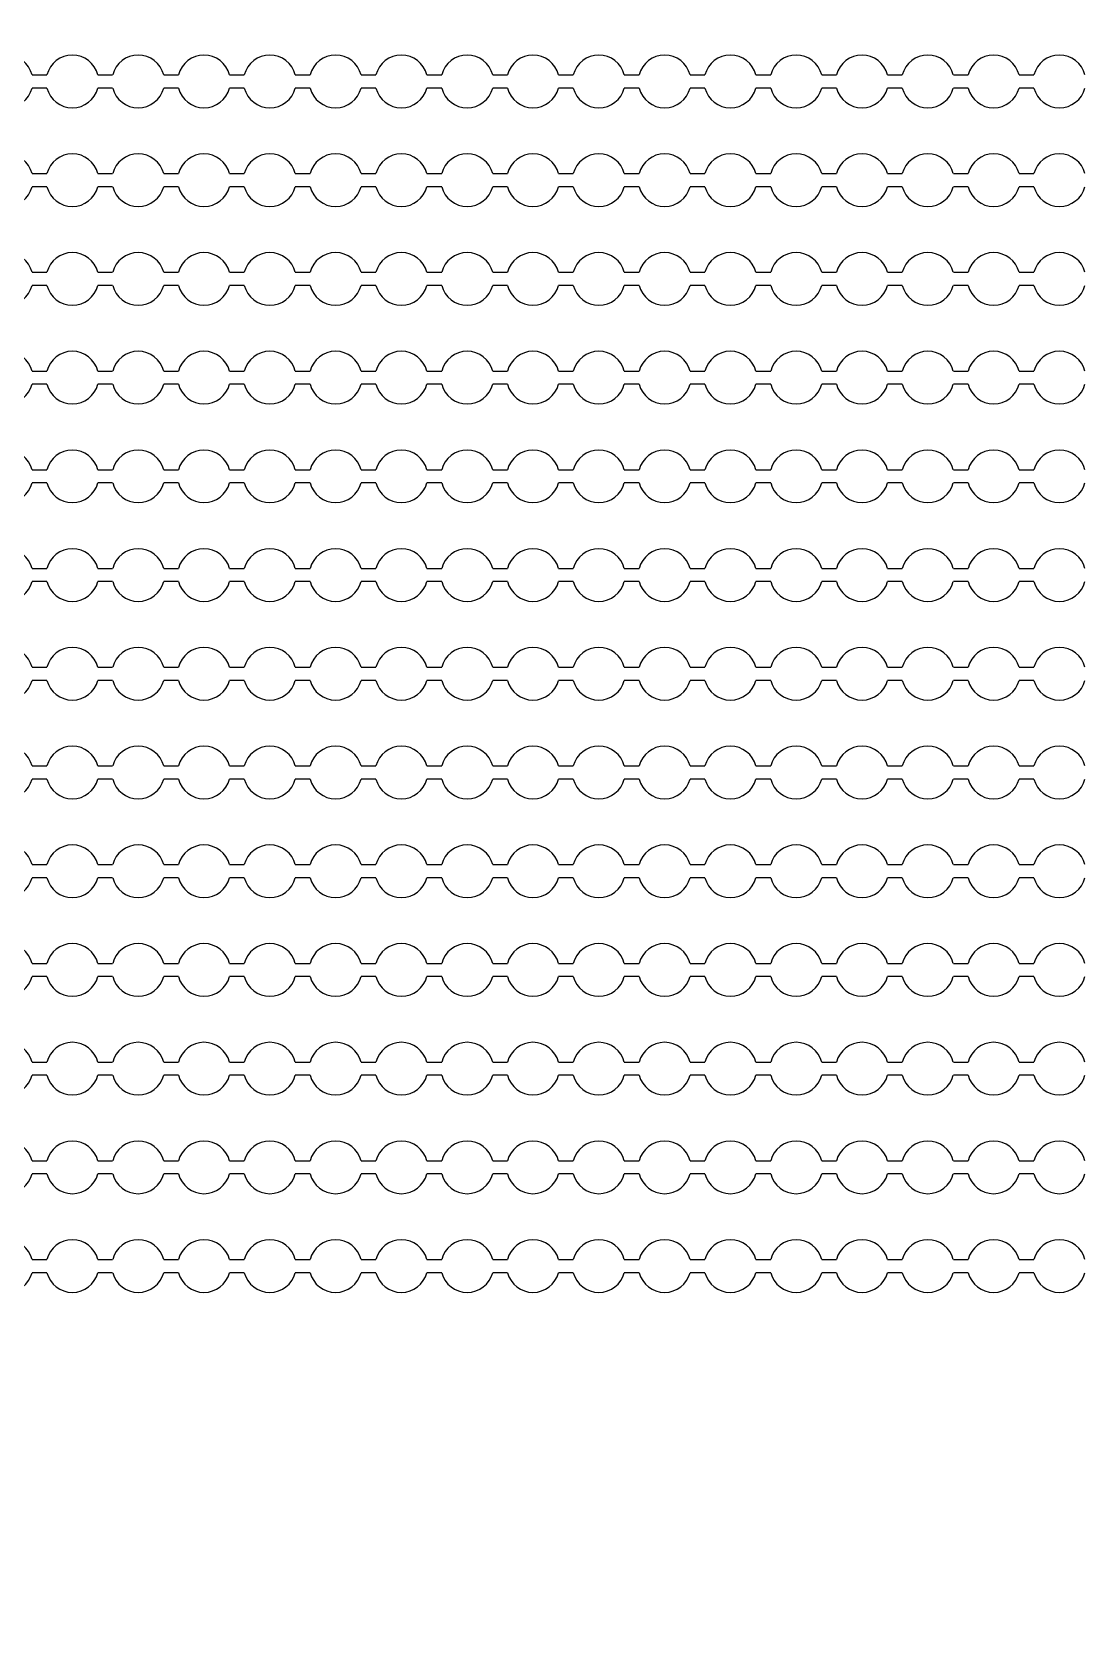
# Model space of a CAD drawing. Extents: x 4056 to 105656, y 4120 to 105720.
# Drawn here: x 58241 to 59041, y 69642 to 70862 of the extents above; entities that cross this region are included whole.
import ezdxf

# ---------------------------------------------------------------- set-up
doc = ezdxf.new("R2010")
doc.units = 13
doc.header["$MEASUREMENT"] = 0
doc.layers.add('Main Layer', color=7, linetype='Continuous', lineweight=0)

msp = doc.modelspace()

# ---------------------------------------------------------------- linework, layer by layer
for p, q in [((58240.9, 70829.2), (58252.1, 70829.2)), ((58290.9, 70829.2), (58302.1, 70829.2)), ((58340.9, 70829.2), (58352.1, 70829.2)), ((58390.9, 70829.2), (58402.1, 70829.2)), ((58440.9, 70829.2), (58452.1, 70829.2)), ((58490.9, 70829.2), (58502.1, 70829.2)), ((58540.9, 70829.2), (58552.1, 70829.2)), ((58590.9, 70829.2), (58602.1, 70829.2)), ((58640.9, 70829.2), (58652.1, 70829.2)), ((58690.9, 70829.2), (58702.1, 70829.2)), ((58740.9, 70829.2), (58752.1, 70829.2)), ((58790.9, 70829.2), (58802.1, 70829.2)), ((58840.9, 70829.2), (58852.1, 70829.2)), ((58890.9, 70829.2), (58902.1, 70829.2)), ((58940.9, 70829.2), (58952.1, 70829.2)), ((58990.9, 70829.2), (59002.1, 70829.2)), ((58252.1, 70819.2), (58240.9, 70819.2)), ((58302.1, 70819.2), (58290.9, 70819.2)), ((58352.1, 70819.2), (58340.9, 70819.2)), ((58402.1, 70819.2), (58390.9, 70819.2)), ((58452.1, 70819.2), (58440.9, 70819.2)), ((58502.1, 70819.2), (58490.9, 70819.2)), ((58552.1, 70819.2), (58540.9, 70819.2)), ((58602.1, 70819.2), (58590.9, 70819.2)), ((58652.1, 70819.2), (58640.9, 70819.2)), ((58702.1, 70819.2), (58690.9, 70819.2)), ((58752.1, 70819.2), (58740.9, 70819.2)), ((58802.1, 70819.2), (58790.9, 70819.2)), ((58852.1, 70819.2), (58840.9, 70819.2)), ((58902.1, 70819.2), (58890.9, 70819.2)), ((58952.1, 70819.2), (58940.9, 70819.2)), ((59002.1, 70819.2), (58990.9, 70819.2)), ((58240.9, 70754.2), (58252.1, 70754.2)), ((58290.9, 70754.2), (58302.1, 70754.2)), ((58340.9, 70754.2), (58352.1, 70754.2)), ((58390.9, 70754.2), (58402.1, 70754.2)), ((58440.9, 70754.2), (58452.1, 70754.2)), ((58490.9, 70754.2), (58502.1, 70754.2)), ((58540.9, 70754.2), (58552.1, 70754.2)), ((58590.9, 70754.2), (58602.1, 70754.2)), ((58640.9, 70754.2), (58652.1, 70754.2)), ((58690.9, 70754.2), (58702.1, 70754.2)), ((58740.9, 70754.2), (58752.1, 70754.2)), ((58790.9, 70754.2), (58802.1, 70754.2)), ((58840.9, 70754.2), (58852.1, 70754.2)), ((58890.9, 70754.2), (58902.1, 70754.2)), ((58940.9, 70754.2), (58952.1, 70754.2)), ((58990.9, 70754.2), (59002.1, 70754.2)), ((58252.1, 70744.2), (58240.9, 70744.2)), ((58302.1, 70744.2), (58290.9, 70744.2)), ((58352.1, 70744.2), (58340.9, 70744.2)), ((58402.1, 70744.2), (58390.9, 70744.2)), ((58452.1, 70744.2), (58440.9, 70744.2)), ((58502.1, 70744.2), (58490.9, 70744.2)), ((58552.1, 70744.2), (58540.9, 70744.2)), ((58602.1, 70744.2), (58590.9, 70744.2)), ((58652.1, 70744.2), (58640.9, 70744.2)), ((58702.1, 70744.2), (58690.9, 70744.2)), ((58752.1, 70744.2), (58740.9, 70744.2)), ((58802.1, 70744.2), (58790.9, 70744.2)), ((58852.1, 70744.2), (58840.9, 70744.2)), ((58902.1, 70744.2), (58890.9, 70744.2)), ((58952.1, 70744.2), (58940.9, 70744.2)), ((59002.1, 70744.2), (58990.9, 70744.2)), ((58240.9, 70679.2), (58252.1, 70679.2)), ((58290.9, 70679.2), (58302.1, 70679.2)), ((58340.9, 70679.2), (58352.1, 70679.2)), ((58390.9, 70679.2), (58402.1, 70679.2)), ((58440.9, 70679.2), (58452.1, 70679.2)), ((58490.9, 70679.2), (58502.1, 70679.2)), ((58540.9, 70679.2), (58552.1, 70679.2)), ((58590.9, 70679.2), (58602.1, 70679.2)), ((58640.9, 70679.2), (58652.1, 70679.2)), ((58690.9, 70679.2), (58702.1, 70679.2)), ((58740.9, 70679.2), (58752.1, 70679.2)), ((58790.9, 70679.2), (58802.1, 70679.2)), ((58840.9, 70679.2), (58852.1, 70679.2)), ((58890.9, 70679.2), (58902.1, 70679.2)), ((58940.9, 70679.2), (58952.1, 70679.2)), ((58990.9, 70679.2), (59002.1, 70679.2)), ((58252.1, 70669.2), (58240.9, 70669.2)), ((58302.1, 70669.2), (58290.9, 70669.2)), ((58352.1, 70669.2), (58340.9, 70669.2)), ((58402.1, 70669.2), (58390.9, 70669.2)), ((58452.1, 70669.2), (58440.9, 70669.2)), ((58502.1, 70669.2), (58490.9, 70669.2)), ((58552.1, 70669.2), (58540.9, 70669.2)), ((58602.1, 70669.2), (58590.9, 70669.2)), ((58652.1, 70669.2), (58640.9, 70669.2)), ((58702.1, 70669.2), (58690.9, 70669.2)), ((58752.1, 70669.2), (58740.9, 70669.2)), ((58802.1, 70669.2), (58790.9, 70669.2)), ((58852.1, 70669.2), (58840.9, 70669.2)), ((58902.1, 70669.2), (58890.9, 70669.2)), ((58952.1, 70669.2), (58940.9, 70669.2)), ((59002.1, 70669.2), (58990.9, 70669.2)), ((58240.9, 70604.2), (58252.1, 70604.2)), ((58252.1, 70594.2), (58240.9, 70594.2)), ((58290.9, 70604.2), (58302.1, 70604.2)), ((58302.1, 70594.2), (58290.9, 70594.2)), ((58340.9, 70604.2), (58352.1, 70604.2)), ((58352.1, 70594.2), (58340.9, 70594.2)), ((58390.9, 70604.2), (58402.1, 70604.2)), ((58402.1, 70594.2), (58390.9, 70594.2)), ((58440.9, 70604.2), (58452.1, 70604.2)), ((58452.1, 70594.2), (58440.9, 70594.2)), ((58490.9, 70604.2), (58502.1, 70604.2)), ((58502.1, 70594.2), (58490.9, 70594.2)), ((58540.9, 70604.2), (58552.1, 70604.2)), ((58552.1, 70594.2), (58540.9, 70594.2)), ((58590.9, 70604.2), (58602.1, 70604.2)), ((58602.1, 70594.2), (58590.9, 70594.2)), ((58640.9, 70604.2), (58652.1, 70604.2)), ((58652.1, 70594.2), (58640.9, 70594.2)), ((58690.9, 70604.2), (58702.1, 70604.2)), ((58702.1, 70594.2), (58690.9, 70594.2)), ((58740.9, 70604.2), (58752.1, 70604.2)), ((58752.1, 70594.2), (58740.9, 70594.2)), ((58790.9, 70604.2), (58802.1, 70604.2)), ((58802.1, 70594.2), (58790.9, 70594.2)), ((58840.9, 70604.2), (58852.1, 70604.2)), ((58852.1, 70594.2), (58840.9, 70594.2)), ((58890.9, 70604.2), (58902.1, 70604.2)), ((58902.1, 70594.2), (58890.9, 70594.2)), ((58940.9, 70604.2), (58952.1, 70604.2)), ((58952.1, 70594.2), (58940.9, 70594.2)), ((58990.9, 70604.2), (59002.1, 70604.2)), ((59002.1, 70594.2), (58990.9, 70594.2)), ((58240.9, 70529.2), (58252.1, 70529.2)), ((58290.9, 70529.2), (58302.1, 70529.2)), ((58340.9, 70529.2), (58352.1, 70529.2)), ((58390.9, 70529.2), (58402.1, 70529.2)), ((58440.9, 70529.2), (58452.1, 70529.2)), ((58490.9, 70529.2), (58502.1, 70529.2)), ((58540.9, 70529.2), (58552.1, 70529.2)), ((58590.9, 70529.2), (58602.1, 70529.2)), ((58640.9, 70529.2), (58652.1, 70529.2)), ((58690.9, 70529.2), (58702.1, 70529.2)), ((58740.9, 70529.2), (58752.1, 70529.2)), ((58790.9, 70529.2), (58802.1, 70529.2)), ((58840.9, 70529.2), (58852.1, 70529.2)), ((58890.9, 70529.2), (58902.1, 70529.2)), ((58940.9, 70529.2), (58952.1, 70529.2)), ((58990.9, 70529.2), (59002.1, 70529.2)), ((58252.1, 70519.2), (58240.9, 70519.2)), ((58302.1, 70519.2), (58290.9, 70519.2)), ((58352.1, 70519.2), (58340.9, 70519.2)), ((58402.1, 70519.2), (58390.9, 70519.2)), ((58452.1, 70519.2), (58440.9, 70519.2)), ((58502.1, 70519.2), (58490.9, 70519.2)), ((58552.1, 70519.2), (58540.9, 70519.2)), ((58602.1, 70519.2), (58590.9, 70519.2)), ((58652.1, 70519.2), (58640.9, 70519.2)), ((58702.1, 70519.2), (58690.9, 70519.2)), ((58752.1, 70519.2), (58740.9, 70519.2)), ((58802.1, 70519.2), (58790.9, 70519.2)), ((58852.1, 70519.2), (58840.9, 70519.2)), ((58902.1, 70519.2), (58890.9, 70519.2)), ((58952.1, 70519.2), (58940.9, 70519.2)), ((59002.1, 70519.2), (58990.9, 70519.2)), ((58240.9, 70454.2), (58252.1, 70454.2)), ((58290.9, 70454.2), (58302.1, 70454.2)), ((58340.9, 70454.2), (58352.1, 70454.2)), ((58390.9, 70454.2), (58402.1, 70454.2)), ((58440.9, 70454.2), (58452.1, 70454.2)), ((58490.9, 70454.2), (58502.1, 70454.2)), ((58540.9, 70454.2), (58552.1, 70454.2)), ((58590.9, 70454.2), (58602.1, 70454.2)), ((58640.9, 70454.2), (58652.1, 70454.2)), ((58690.9, 70454.2), (58702.1, 70454.2)), ((58740.9, 70454.2), (58752.1, 70454.2)), ((58790.9, 70454.2), (58802.1, 70454.2)), ((58840.9, 70454.2), (58852.1, 70454.2)), ((58890.9, 70454.2), (58902.1, 70454.2)), ((58940.9, 70454.2), (58952.1, 70454.2)), ((58990.9, 70454.2), (59002.1, 70454.2)), ((58252.1, 70444.2), (58240.9, 70444.2)), ((58302.1, 70444.2), (58290.9, 70444.2)), ((58352.1, 70444.2), (58340.9, 70444.2)), ((58402.1, 70444.2), (58390.9, 70444.2)), ((58452.1, 70444.2), (58440.9, 70444.2)), ((58502.1, 70444.2), (58490.9, 70444.2)), ((58552.1, 70444.2), (58540.9, 70444.2)), ((58602.1, 70444.2), (58590.9, 70444.2)), ((58652.1, 70444.2), (58640.9, 70444.2)), ((58702.1, 70444.2), (58690.9, 70444.2)), ((58752.1, 70444.2), (58740.9, 70444.2)), ((58802.1, 70444.2), (58790.9, 70444.2)), ((58852.1, 70444.2), (58840.9, 70444.2)), ((58902.1, 70444.2), (58890.9, 70444.2)), ((58952.1, 70444.2), (58940.9, 70444.2)), ((59002.1, 70444.2), (58990.9, 70444.2)), ((58240.9, 70379.2), (58252.1, 70379.2)), ((58290.9, 70379.2), (58302.1, 70379.2)), ((58340.9, 70379.2), (58352.1, 70379.2)), ((58390.9, 70379.2), (58402.1, 70379.2)), ((58440.9, 70379.2), (58452.1, 70379.2)), ((58490.9, 70379.2), (58502.1, 70379.2)), ((58540.9, 70379.2), (58552.1, 70379.2)), ((58590.9, 70379.2), (58602.1, 70379.2)), ((58640.9, 70379.2), (58652.1, 70379.2)), ((58690.9, 70379.2), (58702.1, 70379.2)), ((58740.9, 70379.2), (58752.1, 70379.2)), ((58790.9, 70379.2), (58802.1, 70379.2)), ((58840.9, 70379.2), (58852.1, 70379.2)), ((58890.9, 70379.2), (58902.1, 70379.2)), ((58940.9, 70379.2), (58952.1, 70379.2)), ((58990.9, 70379.2), (59002.1, 70379.2)), ((58252.1, 70369.2), (58240.9, 70369.2)), ((58302.1, 70369.2), (58290.9, 70369.2)), ((58352.1, 70369.2), (58340.9, 70369.2)), ((58402.1, 70369.2), (58390.9, 70369.2)), ((58452.1, 70369.2), (58440.9, 70369.2)), ((58502.1, 70369.2), (58490.9, 70369.2)), ((58552.1, 70369.2), (58540.9, 70369.2)), ((58602.1, 70369.2), (58590.9, 70369.2)), ((58652.1, 70369.2), (58640.9, 70369.2)), ((58702.1, 70369.2), (58690.9, 70369.2)), ((58752.1, 70369.2), (58740.9, 70369.2)), ((58802.1, 70369.2), (58790.9, 70369.2)), ((58852.1, 70369.2), (58840.9, 70369.2)), ((58902.1, 70369.2), (58890.9, 70369.2)), ((58952.1, 70369.2), (58940.9, 70369.2)), ((59002.1, 70369.2), (58990.9, 70369.2)), ((58240.9, 70304.2), (58252.1, 70304.2)), ((58290.9, 70304.2), (58302.1, 70304.2)), ((58340.9, 70304.2), (58352.1, 70304.2)), ((58390.9, 70304.2), (58402.1, 70304.2)), ((58440.9, 70304.2), (58452.1, 70304.2)), ((58490.9, 70304.2), (58502.1, 70304.2)), ((58540.9, 70304.2), (58552.1, 70304.2)), ((58590.9, 70304.2), (58602.1, 70304.2)), ((58640.9, 70304.2), (58652.1, 70304.2)), ((58690.9, 70304.2), (58702.1, 70304.2)), ((58740.9, 70304.2), (58752.1, 70304.2)), ((58790.9, 70304.2), (58802.1, 70304.2)), ((58840.9, 70304.2), (58852.1, 70304.2)), ((58890.9, 70304.2), (58902.1, 70304.2)), ((58940.9, 70304.2), (58952.1, 70304.2)), ((58990.9, 70304.2), (59002.1, 70304.2)), ((58252.1, 70294.2), (58240.9, 70294.2)), ((58302.1, 70294.2), (58290.9, 70294.2)), ((58352.1, 70294.2), (58340.9, 70294.2)), ((58402.1, 70294.2), (58390.9, 70294.2)), ((58452.1, 70294.2), (58440.9, 70294.2)), ((58502.1, 70294.2), (58490.9, 70294.2)), ((58552.1, 70294.2), (58540.9, 70294.2)), ((58602.1, 70294.2), (58590.9, 70294.2)), ((58652.1, 70294.2), (58640.9, 70294.2)), ((58702.1, 70294.2), (58690.9, 70294.2)), ((58752.1, 70294.2), (58740.9, 70294.2)), ((58802.1, 70294.2), (58790.9, 70294.2)), ((58852.1, 70294.2), (58840.9, 70294.2)), ((58902.1, 70294.2), (58890.9, 70294.2)), ((58952.1, 70294.2), (58940.9, 70294.2)), ((59002.1, 70294.2), (58990.9, 70294.2)), ((58240.9, 70229.2), (58252.1, 70229.2)), ((58290.9, 70229.2), (58302.1, 70229.2)), ((58340.9, 70229.2), (58352.1, 70229.2)), ((58390.9, 70229.2), (58402.1, 70229.2)), ((58440.9, 70229.2), (58452.1, 70229.2)), ((58490.9, 70229.2), (58502.1, 70229.2)), ((58540.9, 70229.2), (58552.1, 70229.2)), ((58590.9, 70229.2), (58602.1, 70229.2)), ((58640.9, 70229.2), (58652.1, 70229.2)), ((58690.9, 70229.2), (58702.1, 70229.2)), ((58740.9, 70229.2), (58752.1, 70229.2)), ((58790.9, 70229.2), (58802.1, 70229.2)), ((58840.9, 70229.2), (58852.1, 70229.2)), ((58890.9, 70229.2), (58902.1, 70229.2)), ((58940.9, 70229.2), (58952.1, 70229.2)), ((58990.9, 70229.2), (59002.1, 70229.2)), ((58252.1, 70219.2), (58240.9, 70219.2)), ((58302.1, 70219.2), (58290.9, 70219.2)), ((58352.1, 70219.2), (58340.9, 70219.2)), ((58402.1, 70219.2), (58390.9, 70219.2)), ((58452.1, 70219.2), (58440.9, 70219.2)), ((58502.1, 70219.2), (58490.9, 70219.2)), ((58552.1, 70219.2), (58540.9, 70219.2)), ((58602.1, 70219.2), (58590.9, 70219.2)), ((58652.1, 70219.2), (58640.9, 70219.2)), ((58702.1, 70219.2), (58690.9, 70219.2)), ((58752.1, 70219.2), (58740.9, 70219.2)), ((58802.1, 70219.2), (58790.9, 70219.2)), ((58852.1, 70219.2), (58840.9, 70219.2)), ((58902.1, 70219.2), (58890.9, 70219.2)), ((58952.1, 70219.2), (58940.9, 70219.2)), ((59002.1, 70219.2), (58990.9, 70219.2)), ((58240.9, 70154.2), (58252.1, 70154.2)), ((58252.1, 70144.2), (58240.9, 70144.2)), ((58290.9, 70154.2), (58302.1, 70154.2)), ((58302.1, 70144.2), (58290.9, 70144.2)), ((58340.9, 70154.2), (58352.1, 70154.2)), ((58352.1, 70144.2), (58340.9, 70144.2)), ((58390.9, 70154.2), (58402.1, 70154.2)), ((58402.1, 70144.2), (58390.9, 70144.2)), ((58440.9, 70154.2), (58452.1, 70154.2)), ((58452.1, 70144.2), (58440.9, 70144.2)), ((58490.9, 70154.2), (58502.1, 70154.2)), ((58502.1, 70144.2), (58490.9, 70144.2)), ((58540.9, 70154.2), (58552.1, 70154.2)), ((58552.1, 70144.2), (58540.9, 70144.2)), ((58590.9, 70154.2), (58602.1, 70154.2)), ((58602.1, 70144.2), (58590.9, 70144.2)), ((58640.9, 70154.2), (58652.1, 70154.2)), ((58652.1, 70144.2), (58640.9, 70144.2)), ((58690.9, 70154.2), (58702.1, 70154.2)), ((58702.1, 70144.2), (58690.9, 70144.2)), ((58740.9, 70154.2), (58752.1, 70154.2)), ((58752.1, 70144.2), (58740.9, 70144.2)), ((58790.9, 70154.2), (58802.1, 70154.2)), ((58802.1, 70144.2), (58790.9, 70144.2)), ((58840.9, 70154.2), (58852.1, 70154.2)), ((58852.1, 70144.2), (58840.9, 70144.2)), ((58890.9, 70154.2), (58902.1, 70154.2)), ((58902.1, 70144.2), (58890.9, 70144.2)), ((58940.9, 70154.2), (58952.1, 70154.2)), ((58952.1, 70144.2), (58940.9, 70144.2)), ((58990.9, 70154.2), (59002.1, 70154.2)), ((59002.1, 70144.2), (58990.9, 70144.2)), ((58240.9, 70079.2), (58252.1, 70079.2)), ((58252.1, 70069.2), (58240.9, 70069.2)), ((58290.9, 70079.2), (58302.1, 70079.2)), ((58302.1, 70069.2), (58290.9, 70069.2)), ((58340.9, 70079.2), (58352.1, 70079.2)), ((58352.1, 70069.2), (58340.9, 70069.2)), ((58390.9, 70079.2), (58402.1, 70079.2)), ((58402.1, 70069.2), (58390.9, 70069.2)), ((58440.9, 70079.2), (58452.1, 70079.2)), ((58452.1, 70069.2), (58440.9, 70069.2)), ((58490.9, 70079.2), (58502.1, 70079.2)), ((58502.1, 70069.2), (58490.9, 70069.2)), ((58540.9, 70079.2), (58552.1, 70079.2)), ((58552.1, 70069.2), (58540.9, 70069.2)), ((58590.9, 70079.2), (58602.1, 70079.2)), ((58602.1, 70069.2), (58590.9, 70069.2)), ((58640.9, 70079.2), (58652.1, 70079.2)), ((58652.1, 70069.2), (58640.9, 70069.2)), ((58690.9, 70079.2), (58702.1, 70079.2)), ((58702.1, 70069.2), (58690.9, 70069.2)), ((58740.9, 70079.2), (58752.1, 70079.2)), ((58752.1, 70069.2), (58740.9, 70069.2)), ((58790.9, 70079.2), (58802.1, 70079.2)), ((58802.1, 70069.2), (58790.9, 70069.2)), ((58840.9, 70079.2), (58852.1, 70079.2)), ((58852.1, 70069.2), (58840.9, 70069.2)), ((58890.9, 70079.2), (58902.1, 70079.2)), ((58902.1, 70069.2), (58890.9, 70069.2)), ((58940.9, 70079.2), (58952.1, 70079.2)), ((58952.1, 70069.2), (58940.9, 70069.2)), ((58990.9, 70079.2), (59002.1, 70079.2)), ((59002.1, 70069.2), (58990.9, 70069.2)), ((58240.9, 70004.2), (58252.1, 70004.2)), ((58290.9, 70004.2), (58302.1, 70004.2)), ((58340.9, 70004.2), (58352.1, 70004.2)), ((58390.9, 70004.2), (58402.1, 70004.2)), ((58440.9, 70004.2), (58452.1, 70004.2)), ((58490.9, 70004.2), (58502.1, 70004.2)), ((58540.9, 70004.2), (58552.1, 70004.2)), ((58590.9, 70004.2), (58602.1, 70004.2)), ((58640.9, 70004.2), (58652.1, 70004.2)), ((58690.9, 70004.2), (58702.1, 70004.2)), ((58740.9, 70004.2), (58752.1, 70004.2)), ((58790.9, 70004.2), (58802.1, 70004.2)), ((58840.9, 70004.2), (58852.1, 70004.2)), ((58890.9, 70004.2), (58902.1, 70004.2)), ((58940.9, 70004.2), (58952.1, 70004.2)), ((58990.9, 70004.2), (59002.1, 70004.2)), ((58252.1, 69994.2), (58240.9, 69994.2)), ((58302.1, 69994.2), (58290.9, 69994.2)), ((58352.1, 69994.2), (58340.9, 69994.2)), ((58402.1, 69994.2), (58390.9, 69994.2)), ((58452.1, 69994.2), (58440.9, 69994.2)), ((58502.1, 69994.2), (58490.9, 69994.2)), ((58552.1, 69994.2), (58540.9, 69994.2)), ((58602.1, 69994.2), (58590.9, 69994.2)), ((58652.1, 69994.2), (58640.9, 69994.2)), ((58702.1, 69994.2), (58690.9, 69994.2)), ((58752.1, 69994.2), (58740.9, 69994.2)), ((58802.1, 69994.2), (58790.9, 69994.2)), ((58852.1, 69994.2), (58840.9, 69994.2)), ((58902.1, 69994.2), (58890.9, 69994.2)), ((58952.1, 69994.2), (58940.9, 69994.2)), ((59002.1, 69994.2), (58990.9, 69994.2)), ((58240.9, 69929.2), (58252.1, 69929.2)), ((58290.9, 69929.2), (58302.1, 69929.2)), ((58340.9, 69929.2), (58352.1, 69929.2)), ((58390.9, 69929.2), (58402.1, 69929.2)), ((58440.9, 69929.2), (58452.1, 69929.2)), ((58490.9, 69929.2), (58502.1, 69929.2)), ((58540.9, 69929.2), (58552.1, 69929.2)), ((58590.9, 69929.2), (58602.1, 69929.2)), ((58640.9, 69929.2), (58652.1, 69929.2)), ((58690.9, 69929.2), (58702.1, 69929.2)), ((58740.9, 69929.2), (58752.1, 69929.2)), ((58790.9, 69929.2), (58802.1, 69929.2)), ((58840.9, 69929.2), (58852.1, 69929.2)), ((58890.9, 69929.2), (58902.1, 69929.2)), ((58940.9, 69929.2), (58952.1, 69929.2)), ((58990.9, 69929.2), (59002.1, 69929.2)), ((58252.1, 69919.2), (58240.9, 69919.2)), ((58302.1, 69919.2), (58290.9, 69919.2)), ((58352.1, 69919.2), (58340.9, 69919.2)), ((58402.1, 69919.2), (58390.9, 69919.2)), ((58452.1, 69919.2), (58440.9, 69919.2)), ((58502.1, 69919.2), (58490.9, 69919.2)), ((58552.1, 69919.2), (58540.9, 69919.2)), ((58602.1, 69919.2), (58590.9, 69919.2)), ((58652.1, 69919.2), (58640.9, 69919.2)), ((58702.1, 69919.2), (58690.9, 69919.2)), ((58752.1, 69919.2), (58740.9, 69919.2)), ((58802.1, 69919.2), (58790.9, 69919.2)), ((58852.1, 69919.2), (58840.9, 69919.2)), ((58902.1, 69919.2), (58890.9, 69919.2)), ((58952.1, 69919.2), (58940.9, 69919.2)), ((59002.1, 69919.2), (58990.9, 69919.2))]:
    msp.add_line(p, q)
at = {"lineweight": 0}
msp.add_circle((61011.6, 73976.1), 11000, dxfattribs=at)
for centre, start, end in [((58221.5, 70824.2), 14.4775, 165.5225), ((58271.5, 70824.2), 14.4775, 165.5225), ((58321.5, 70824.2), 14.4775, 165.5225), ((58371.5, 70824.2), 14.4775, 165.5225), ((58421.5, 70824.2), 14.4775, 165.5225), ((58471.5, 70824.2), 14.4775, 165.5225), ((58521.5, 70824.2), 14.4775, 165.5225), ((58571.5, 70824.2), 14.4775, 165.5225), ((58621.5, 70824.2), 14.4775, 165.5225), ((58671.5, 70824.2), 14.4775, 165.5225), ((58721.5, 70824.2), 14.4775, 165.5225), ((58771.5, 70824.2), 14.4775, 165.5225), ((58821.5, 70824.2), 14.4775, 165.5225), ((58871.5, 70824.2), 14.4775, 165.5225), ((58921.5, 70824.2), 14.4775, 165.5225), ((58971.5, 70824.2), 14.4775, 165.5225), ((59021.5, 70824.2), 14.4775, 165.5225), ((58221.5, 70824.2), 194.4775, 345.5225), ((58271.5, 70824.2), 194.4775, 345.5225), ((58321.5, 70824.2), 194.4775, 345.5225), ((58371.5, 70824.2), 194.4775, 345.5225), ((58421.5, 70824.2), 194.4775, 345.5225), ((58471.5, 70824.2), 194.4775, 345.5225), ((58521.5, 70824.2), 194.4775, 345.5225), ((58571.5, 70824.2), 194.4775, 345.5225), ((58621.5, 70824.2), 194.4775, 345.5225), ((58671.5, 70824.2), 194.4775, 345.5225), ((58721.5, 70824.2), 194.4775, 345.5225), ((58771.5, 70824.2), 194.4775, 345.5225), ((58821.5, 70824.2), 194.4775, 345.5225), ((58871.5, 70824.2), 194.4775, 345.5225), ((58921.5, 70824.2), 194.4775, 345.5225), ((58971.5, 70824.2), 194.4775, 345.5225), ((59021.5, 70824.2), 194.4775, 345.5225), ((58221.5, 70749.2), 14.4775, 165.5225), ((58271.5, 70749.2), 14.4775, 165.5225), ((58321.5, 70749.2), 14.4775, 165.5225), ((58371.5, 70749.2), 14.4775, 165.5225), ((58421.5, 70749.2), 14.4775, 165.5225), ((58471.5, 70749.2), 14.4775, 165.5225), ((58521.5, 70749.2), 14.4775, 165.5225), ((58571.5, 70749.2), 14.4775, 165.5225), ((58621.5, 70749.2), 14.4775, 165.5225), ((58671.5, 70749.2), 14.4775, 165.5225), ((58721.5, 70749.2), 14.4775, 165.5225), ((58771.5, 70749.2), 14.4775, 165.5225), ((58821.5, 70749.2), 14.4775, 165.5225), ((58871.5, 70749.2), 14.4775, 165.5225), ((58921.5, 70749.2), 14.4775, 165.5225), ((58971.5, 70749.2), 14.4775, 165.5225), ((59021.5, 70749.2), 14.4775, 165.5225), ((58221.5, 70749.2), 194.4775, 345.5225), ((58271.5, 70749.2), 194.4775, 345.5225), ((58321.5, 70749.2), 194.4775, 345.5225), ((58371.5, 70749.2), 194.4775, 345.5225), ((58421.5, 70749.2), 194.4775, 345.5225), ((58471.5, 70749.2), 194.4775, 345.5225), ((58521.5, 70749.2), 194.4775, 345.5225), ((58571.5, 70749.2), 194.4775, 345.5225), ((58621.5, 70749.2), 194.4775, 345.5225), ((58671.5, 70749.2), 194.4775, 345.5225), ((58721.5, 70749.2), 194.4775, 345.5225), ((58771.5, 70749.2), 194.4775, 345.5225), ((58821.5, 70749.2), 194.4775, 345.5225), ((58871.5, 70749.2), 194.4775, 345.5225), ((58921.5, 70749.2), 194.4775, 345.5225), ((58971.5, 70749.2), 194.4775, 345.5225), ((59021.5, 70749.2), 194.4775, 345.5225), ((58221.5, 70674.2), 14.4775, 165.5225), ((58271.5, 70674.2), 14.4775, 165.5225), ((58321.5, 70674.2), 14.4775, 165.5225), ((58371.5, 70674.2), 14.4775, 165.5225), ((58421.5, 70674.2), 14.4775, 165.5225), ((58471.5, 70674.2), 14.4775, 165.5225), ((58521.5, 70674.2), 14.4775, 165.5225), ((58571.5, 70674.2), 14.4775, 165.5225), ((58621.5, 70674.2), 14.4775, 165.5225), ((58671.5, 70674.2), 14.4775, 165.5225), ((58721.5, 70674.2), 14.4775, 165.5225), ((58771.5, 70674.2), 14.4775, 165.5225), ((58821.5, 70674.2), 14.4775, 165.5225), ((58871.5, 70674.2), 14.4775, 165.5225), ((58921.5, 70674.2), 14.4775, 165.5225), ((58971.5, 70674.2), 14.4775, 165.5225), ((59021.5, 70674.2), 14.4775, 165.5225), ((58221.5, 70674.2), 194.4775, 345.5225), ((58271.5, 70674.2), 194.4775, 345.5225), ((58321.5, 70674.2), 194.4775, 345.5225), ((58371.5, 70674.2), 194.4775, 345.5225), ((58421.5, 70674.2), 194.4775, 345.5225), ((58471.5, 70674.2), 194.4775, 345.5225), ((58521.5, 70674.2), 194.4775, 345.5225), ((58571.5, 70674.2), 194.4775, 345.5225), ((58621.5, 70674.2), 194.4775, 345.5225), ((58671.5, 70674.2), 194.4775, 345.5225), ((58721.5, 70674.2), 194.4775, 345.5225), ((58771.5, 70674.2), 194.4775, 345.5225), ((58821.5, 70674.2), 194.4775, 345.5225), ((58871.5, 70674.2), 194.4775, 345.5225), ((58921.5, 70674.2), 194.4775, 345.5225), ((58971.5, 70674.2), 194.4775, 345.5225), ((59021.5, 70674.2), 194.4775, 345.5225), ((58221.5, 70599.2), 14.4775, 165.5225), ((58271.5, 70599.2), 14.4775, 165.5225), ((58321.5, 70599.2), 14.4775, 165.5225), ((58371.5, 70599.2), 14.4775, 165.5225), ((58421.5, 70599.2), 14.4775, 165.5225), ((58471.5, 70599.2), 14.4775, 165.5225), ((58521.5, 70599.2), 14.4775, 165.5225), ((58571.5, 70599.2), 14.4775, 165.5225), ((58621.5, 70599.2), 14.4775, 165.5225), ((58671.5, 70599.2), 14.4775, 165.5225), ((58721.5, 70599.2), 14.4775, 165.5225), ((58771.5, 70599.2), 14.4775, 165.5225), ((58821.5, 70599.2), 14.4775, 165.5225), ((58871.5, 70599.2), 14.4775, 165.5225), ((58921.5, 70599.2), 14.4775, 165.5225), ((58971.5, 70599.2), 14.4775, 165.5225), ((59021.5, 70599.2), 14.4775, 165.5225), ((58221.5, 70599.2), 194.4775, 345.5225), ((58271.5, 70599.2), 194.4775, 345.5225), ((58321.5, 70599.2), 194.4775, 345.5225), ((58371.5, 70599.2), 194.4775, 345.5225), ((58421.5, 70599.2), 194.4775, 345.5225), ((58471.5, 70599.2), 194.4775, 345.5225), ((58521.5, 70599.2), 194.4775, 345.5225), ((58571.5, 70599.2), 194.4775, 345.5225), ((58621.5, 70599.2), 194.4775, 345.5225), ((58671.5, 70599.2), 194.4775, 345.5225), ((58721.5, 70599.2), 194.4775, 345.5225), ((58771.5, 70599.2), 194.4775, 345.5225), ((58821.5, 70599.2), 194.4775, 345.5225), ((58871.5, 70599.2), 194.4775, 345.5225), ((58921.5, 70599.2), 194.4775, 345.5225), ((58971.5, 70599.2), 194.4775, 345.5225), ((59021.5, 70599.2), 194.4775, 345.5225), ((58221.5, 70524.2), 14.4775, 165.5225), ((58271.5, 70524.2), 14.4775, 165.5225), ((58321.5, 70524.2), 14.4775, 165.5225), ((58371.5, 70524.2), 14.4775, 165.5225), ((58421.5, 70524.2), 14.4775, 165.5225), ((58471.5, 70524.2), 14.4775, 165.5225), ((58521.5, 70524.2), 14.4775, 165.5225), ((58571.5, 70524.2), 14.4775, 165.5225), ((58621.5, 70524.2), 14.4775, 165.5225), ((58671.5, 70524.2), 14.4775, 165.5225), ((58721.5, 70524.2), 14.4775, 165.5225), ((58771.5, 70524.2), 14.4775, 165.5225), ((58821.5, 70524.2), 14.4775, 165.5225), ((58871.5, 70524.2), 14.4775, 165.5225), ((58921.5, 70524.2), 14.4775, 165.5225), ((58971.5, 70524.2), 14.4775, 165.5225), ((59021.5, 70524.2), 14.4775, 165.5225), ((58221.5, 70524.2), 194.4775, 345.5225), ((58271.5, 70524.2), 194.4775, 345.5225), ((58321.5, 70524.2), 194.4775, 345.5225), ((58371.5, 70524.2), 194.4775, 345.5225), ((58421.5, 70524.2), 194.4775, 345.5225), ((58471.5, 70524.2), 194.4775, 345.5225), ((58521.5, 70524.2), 194.4775, 345.5225), ((58571.5, 70524.2), 194.4775, 345.5225), ((58621.5, 70524.2), 194.4775, 345.5225), ((58671.5, 70524.2), 194.4775, 345.5225), ((58721.5, 70524.2), 194.4775, 345.5225), ((58771.5, 70524.2), 194.4775, 345.5225), ((58821.5, 70524.2), 194.4775, 345.5225), ((58871.5, 70524.2), 194.4775, 345.5225), ((58921.5, 70524.2), 194.4775, 345.5225), ((58971.5, 70524.2), 194.4775, 345.5225), ((59021.5, 70524.2), 194.4775, 345.5225), ((58221.5, 70449.2), 14.4775, 165.5225), ((58271.5, 70449.2), 14.4775, 165.5225), ((58321.5, 70449.2), 14.4775, 165.5225), ((58371.5, 70449.2), 14.4775, 165.5225), ((58421.5, 70449.2), 14.4775, 165.5225), ((58471.5, 70449.2), 14.4775, 165.5225), ((58521.5, 70449.2), 14.4775, 165.5225), ((58571.5, 70449.2), 14.4775, 165.5225), ((58621.5, 70449.2), 14.4775, 165.5225), ((58671.5, 70449.2), 14.4775, 165.5225), ((58721.5, 70449.2), 14.4775, 165.5225), ((58771.5, 70449.2), 14.4775, 165.5225), ((58821.5, 70449.2), 14.4775, 165.5225), ((58871.5, 70449.2), 14.4775, 165.5225), ((58921.5, 70449.2), 14.4775, 165.5225), ((58971.5, 70449.2), 14.4775, 165.5225), ((59021.5, 70449.2), 14.4775, 165.5225), ((58221.5, 70449.2), 194.4775, 345.5225), ((58271.5, 70449.2), 194.4775, 345.5225), ((58321.5, 70449.2), 194.4775, 345.5225), ((58371.5, 70449.2), 194.4775, 345.5225), ((58421.5, 70449.2), 194.4775, 345.5225), ((58471.5, 70449.2), 194.4775, 345.5225), ((58521.5, 70449.2), 194.4775, 345.5225), ((58571.5, 70449.2), 194.4775, 345.5225), ((58621.5, 70449.2), 194.4775, 345.5225), ((58671.5, 70449.2), 194.4775, 345.5225), ((58721.5, 70449.2), 194.4775, 345.5225), ((58771.5, 70449.2), 194.4775, 345.5225), ((58821.5, 70449.2), 194.4775, 345.5225), ((58871.5, 70449.2), 194.4775, 345.5225), ((58921.5, 70449.2), 194.4775, 345.5225), ((58971.5, 70449.2), 194.4775, 345.5225), ((59021.5, 70449.2), 194.4775, 345.5225), ((58221.5, 70374.2), 14.4775, 165.5225), ((58271.5, 70374.2), 14.4775, 165.5225), ((58321.5, 70374.2), 14.4775, 165.5225), ((58371.5, 70374.2), 14.4775, 165.5225), ((58421.5, 70374.2), 14.4775, 165.5225), ((58471.5, 70374.2), 14.4775, 165.5225), ((58521.5, 70374.2), 14.4775, 165.5225), ((58571.5, 70374.2), 14.4775, 165.5225), ((58621.5, 70374.2), 14.4775, 165.5225), ((58671.5, 70374.2), 14.4775, 165.5225), ((58721.5, 70374.2), 14.4775, 165.5225), ((58771.5, 70374.2), 14.4775, 165.5225), ((58821.5, 70374.2), 14.4775, 165.5225), ((58871.5, 70374.2), 14.4775, 165.5225), ((58921.5, 70374.2), 14.4775, 165.5225), ((58971.5, 70374.2), 14.4775, 165.5225), ((59021.5, 70374.2), 14.4775, 165.5225), ((58221.5, 70374.2), 194.4775, 345.5225), ((58271.5, 70374.2), 194.4775, 345.5225), ((58321.5, 70374.2), 194.4775, 345.5225), ((58371.5, 70374.2), 194.4775, 345.5225), ((58421.5, 70374.2), 194.4775, 345.5225), ((58471.5, 70374.2), 194.4775, 345.5225), ((58521.5, 70374.2), 194.4775, 345.5225), ((58571.5, 70374.2), 194.4775, 345.5225), ((58621.5, 70374.2), 194.4775, 345.5225), ((58671.5, 70374.2), 194.4775, 345.5225), ((58721.5, 70374.2), 194.4775, 345.5225), ((58771.5, 70374.2), 194.4775, 345.5225), ((58821.5, 70374.2), 194.4775, 345.5225), ((58871.5, 70374.2), 194.4775, 345.5225), ((58921.5, 70374.2), 194.4775, 345.5225), ((58971.5, 70374.2), 194.4775, 345.5225), ((59021.5, 70374.2), 194.4775, 345.5225), ((58221.5, 70299.2), 14.4775, 165.5225), ((58271.5, 70299.2), 14.4775, 165.5225), ((58321.5, 70299.2), 14.4775, 165.5225), ((58371.5, 70299.2), 14.4775, 165.5225), ((58421.5, 70299.2), 14.4775, 165.5225), ((58471.5, 70299.2), 14.4775, 165.5225), ((58521.5, 70299.2), 14.4775, 165.5225), ((58571.5, 70299.2), 14.4775, 165.5225), ((58621.5, 70299.2), 14.4775, 165.5225), ((58671.5, 70299.2), 14.4775, 165.5225), ((58721.5, 70299.2), 14.4775, 165.5225), ((58771.5, 70299.2), 14.4775, 165.5225), ((58821.5, 70299.2), 14.4775, 165.5225), ((58871.5, 70299.2), 14.4775, 165.5225), ((58921.5, 70299.2), 14.4775, 165.5225), ((58971.5, 70299.2), 14.4775, 165.5225), ((59021.5, 70299.2), 14.4775, 165.5225), ((58221.5, 70299.2), 194.4775, 345.5225), ((58271.5, 70299.2), 194.4775, 345.5225), ((58321.5, 70299.2), 194.4775, 345.5225), ((58371.5, 70299.2), 194.4775, 345.5225), ((58421.5, 70299.2), 194.4775, 345.5225), ((58471.5, 70299.2), 194.4775, 345.5225), ((58521.5, 70299.2), 194.4775, 345.5225), ((58571.5, 70299.2), 194.4775, 345.5225), ((58621.5, 70299.2), 194.4775, 345.5225), ((58671.5, 70299.2), 194.4775, 345.5225), ((58721.5, 70299.2), 194.4775, 345.5225), ((58771.5, 70299.2), 194.4775, 345.5225), ((58821.5, 70299.2), 194.4775, 345.5225), ((58871.5, 70299.2), 194.4775, 345.5225), ((58921.5, 70299.2), 194.4775, 345.5225), ((58971.5, 70299.2), 194.4775, 345.5225), ((59021.5, 70299.2), 194.4775, 345.5225), ((58221.5, 70224.2), 14.4775, 165.5225), ((58271.5, 70224.2), 14.4775, 165.5225), ((58321.5, 70224.2), 14.4775, 165.5225), ((58371.5, 70224.2), 14.4775, 165.5225), ((58421.5, 70224.2), 14.4775, 165.5225), ((58471.5, 70224.2), 14.4775, 165.5225), ((58521.5, 70224.2), 14.4775, 165.5225), ((58571.5, 70224.2), 14.4775, 165.5225), ((58621.5, 70224.2), 14.4775, 165.5225), ((58671.5, 70224.2), 14.4775, 165.5225), ((58721.5, 70224.2), 14.4775, 165.5225), ((58771.5, 70224.2), 14.4775, 165.5225), ((58821.5, 70224.2), 14.4775, 165.5225), ((58871.5, 70224.2), 14.4775, 165.5225), ((58921.5, 70224.2), 14.4775, 165.5225), ((58971.5, 70224.2), 14.4775, 165.5225), ((59021.5, 70224.2), 14.4775, 165.5225), ((58221.5, 70224.2), 194.4775, 345.5225), ((58271.5, 70224.2), 194.4775, 345.5225), ((58321.5, 70224.2), 194.4775, 345.5225), ((58371.5, 70224.2), 194.4775, 345.5225), ((58421.5, 70224.2), 194.4775, 345.5225), ((58471.5, 70224.2), 194.4775, 345.5225), ((58521.5, 70224.2), 194.4775, 345.5225), ((58571.5, 70224.2), 194.4775, 345.5225), ((58621.5, 70224.2), 194.4775, 345.5225), ((58671.5, 70224.2), 194.4775, 345.5225), ((58721.5, 70224.2), 194.4775, 345.5225), ((58771.5, 70224.2), 194.4775, 345.5225), ((58821.5, 70224.2), 194.4775, 345.5225), ((58871.5, 70224.2), 194.4775, 345.5225), ((58921.5, 70224.2), 194.4775, 345.5225), ((58971.5, 70224.2), 194.4775, 345.5225), ((59021.5, 70224.2), 194.4775, 345.5225), ((58221.5, 70149.2), 14.4775, 165.5225), ((58271.5, 70149.2), 14.4775, 165.5225), ((58321.5, 70149.2), 14.4775, 165.5225), ((58371.5, 70149.2), 14.4775, 165.5225), ((58421.5, 70149.2), 14.4775, 165.5225), ((58471.5, 70149.2), 14.4775, 165.5225), ((58521.5, 70149.2), 14.4775, 165.5225), ((58571.5, 70149.2), 14.4775, 165.5225), ((58621.5, 70149.2), 14.4775, 165.5225), ((58671.5, 70149.2), 14.4775, 165.5225), ((58721.5, 70149.2), 14.4775, 165.5225), ((58771.5, 70149.2), 14.4775, 165.5225), ((58821.5, 70149.2), 14.4775, 165.5225), ((58871.5, 70149.2), 14.4775, 165.5225), ((58921.5, 70149.2), 14.4775, 165.5225), ((58971.5, 70149.2), 14.4775, 165.5225), ((59021.5, 70149.2), 14.4775, 165.5225), ((58221.5, 70149.2), 194.4775, 345.5225), ((58271.5, 70149.2), 194.4775, 345.5225), ((58321.5, 70149.2), 194.4775, 345.5225), ((58371.5, 70149.2), 194.4775, 345.5225), ((58421.5, 70149.2), 194.4775, 345.5225), ((58471.5, 70149.2), 194.4775, 345.5225), ((58521.5, 70149.2), 194.4775, 345.5225), ((58571.5, 70149.2), 194.4775, 345.5225), ((58621.5, 70149.2), 194.4775, 345.5225), ((58671.5, 70149.2), 194.4775, 345.5225), ((58721.5, 70149.2), 194.4775, 345.5225), ((58771.5, 70149.2), 194.4775, 345.5225), ((58821.5, 70149.2), 194.4775, 345.5225), ((58871.5, 70149.2), 194.4775, 345.5225), ((58921.5, 70149.2), 194.4775, 345.5225), ((58971.5, 70149.2), 194.4775, 345.5225), ((59021.5, 70149.2), 194.4775, 345.5225), ((58221.5, 70074.2), 14.4775, 165.5225), ((58271.5, 70074.2), 14.4775, 165.5225), ((58321.5, 70074.2), 14.4775, 165.5225), ((58371.5, 70074.2), 14.4775, 165.5225), ((58421.5, 70074.2), 14.4775, 165.5225), ((58471.5, 70074.2), 14.4775, 165.5225), ((58521.5, 70074.2), 14.4775, 165.5225), ((58571.5, 70074.2), 14.4775, 165.5225), ((58621.5, 70074.2), 14.4775, 165.5225), ((58671.5, 70074.2), 14.4775, 165.5225), ((58721.5, 70074.2), 14.4775, 165.5225), ((58771.5, 70074.2), 14.4775, 165.5225), ((58821.5, 70074.2), 14.4775, 165.5225), ((58871.5, 70074.2), 14.4775, 165.5225), ((58921.5, 70074.2), 14.4775, 165.5225), ((58971.5, 70074.2), 14.4775, 165.5225), ((59021.5, 70074.2), 14.4775, 165.5225), ((58221.5, 70074.2), 194.4775, 345.5225), ((58271.5, 70074.2), 194.4775, 345.5225), ((58321.5, 70074.2), 194.4775, 345.5225), ((58371.5, 70074.2), 194.4775, 345.5225), ((58421.5, 70074.2), 194.4775, 345.5225), ((58471.5, 70074.2), 194.4775, 345.5225), ((58521.5, 70074.2), 194.4775, 345.5225), ((58571.5, 70074.2), 194.4775, 345.5225), ((58621.5, 70074.2), 194.4775, 345.5225), ((58671.5, 70074.2), 194.4775, 345.5225), ((58721.5, 70074.2), 194.4775, 345.5225), ((58771.5, 70074.2), 194.4775, 345.5225), ((58821.5, 70074.2), 194.4775, 345.5225), ((58871.5, 70074.2), 194.4775, 345.5225), ((58921.5, 70074.2), 194.4775, 345.5225), ((58971.5, 70074.2), 194.4775, 345.5225), ((59021.5, 70074.2), 194.4775, 345.5225), ((58221.5, 69999.2), 14.4775, 165.5225), ((58271.5, 69999.2), 14.4775, 165.5225), ((58321.5, 69999.2), 14.4775, 165.5225), ((58371.5, 69999.2), 14.4775, 165.5225), ((58421.5, 69999.2), 14.4775, 165.5225), ((58471.5, 69999.2), 14.4775, 165.5225), ((58521.5, 69999.2), 14.4775, 165.5225), ((58571.5, 69999.2), 14.4775, 165.5225), ((58621.5, 69999.2), 14.4775, 165.5225), ((58671.5, 69999.2), 14.4775, 165.5225), ((58721.5, 69999.2), 14.4775, 165.5225), ((58771.5, 69999.2), 14.4775, 165.5225), ((58821.5, 69999.2), 14.4775, 165.5225), ((58871.5, 69999.2), 14.4775, 165.5225), ((58921.5, 69999.2), 14.4775, 165.5225), ((58971.5, 69999.2), 14.4775, 165.5225), ((59021.5, 69999.2), 14.4775, 165.5225), ((58221.5, 69999.2), 194.4775, 345.5225), ((58271.5, 69999.2), 194.4775, 345.5225), ((58321.5, 69999.2), 194.4775, 345.5225), ((58371.5, 69999.2), 194.4775, 345.5225), ((58421.5, 69999.2), 194.4775, 345.5225), ((58471.5, 69999.2), 194.4775, 345.5225), ((58521.5, 69999.2), 194.4775, 345.5225), ((58571.5, 69999.2), 194.4775, 345.5225), ((58621.5, 69999.2), 194.4775, 345.5225), ((58671.5, 69999.2), 194.4775, 345.5225), ((58721.5, 69999.2), 194.4775, 345.5225), ((58771.5, 69999.2), 194.4775, 345.5225), ((58821.5, 69999.2), 194.4775, 345.5225), ((58871.5, 69999.2), 194.4775, 345.5225), ((58921.5, 69999.2), 194.4775, 345.5225), ((58971.5, 69999.2), 194.4775, 345.5225), ((59021.5, 69999.2), 194.4775, 345.5225), ((58221.5, 69924.2), 14.4775, 165.5225), ((58271.5, 69924.2), 14.4775, 165.5225), ((58321.5, 69924.2), 14.4775, 165.5225), ((58371.5, 69924.2), 14.4775, 165.5225), ((58421.5, 69924.2), 14.4775, 165.5225), ((58471.5, 69924.2), 14.4775, 165.5225), ((58521.5, 69924.2), 14.4775, 165.5225), ((58571.5, 69924.2), 14.4775, 165.5225), ((58621.5, 69924.2), 14.4775, 165.5225), ((58671.5, 69924.2), 14.4775, 165.5225), ((58721.5, 69924.2), 14.4775, 165.5225), ((58771.5, 69924.2), 14.4775, 165.5225), ((58821.5, 69924.2), 14.4775, 165.5225), ((58871.5, 69924.2), 14.4775, 165.5225), ((58921.5, 69924.2), 14.4775, 165.5225), ((58971.5, 69924.2), 14.4775, 165.5225), ((59021.5, 69924.2), 14.4775, 165.5225), ((58221.5, 69924.2), 194.4775, 345.5225), ((58271.5, 69924.2), 194.4775, 345.5225), ((58321.5, 69924.2), 194.4775, 345.5225), ((58371.5, 69924.2), 194.4775, 345.5225), ((58421.5, 69924.2), 194.4775, 345.5225), ((58471.5, 69924.2), 194.4775, 345.5225), ((58521.5, 69924.2), 194.4775, 345.5225), ((58571.5, 69924.2), 194.4775, 345.5225), ((58621.5, 69924.2), 194.4775, 345.5225), ((58671.5, 69924.2), 194.4775, 345.5225), ((58721.5, 69924.2), 194.4775, 345.5225), ((58771.5, 69924.2), 194.4775, 345.5225), ((58821.5, 69924.2), 194.4775, 345.5225), ((58871.5, 69924.2), 194.4775, 345.5225), ((58921.5, 69924.2), 194.4775, 345.5225), ((58971.5, 69924.2), 194.4775, 345.5225), ((59021.5, 69924.2), 194.4775, 345.5225)]:
    msp.add_arc(centre, 20, start, end)
at = {"layer": 'Main Layer'}
msp.add_circle((54856, 54920.5), 50800, dxfattribs=at)

doc.saveas('drawing.dxf')
